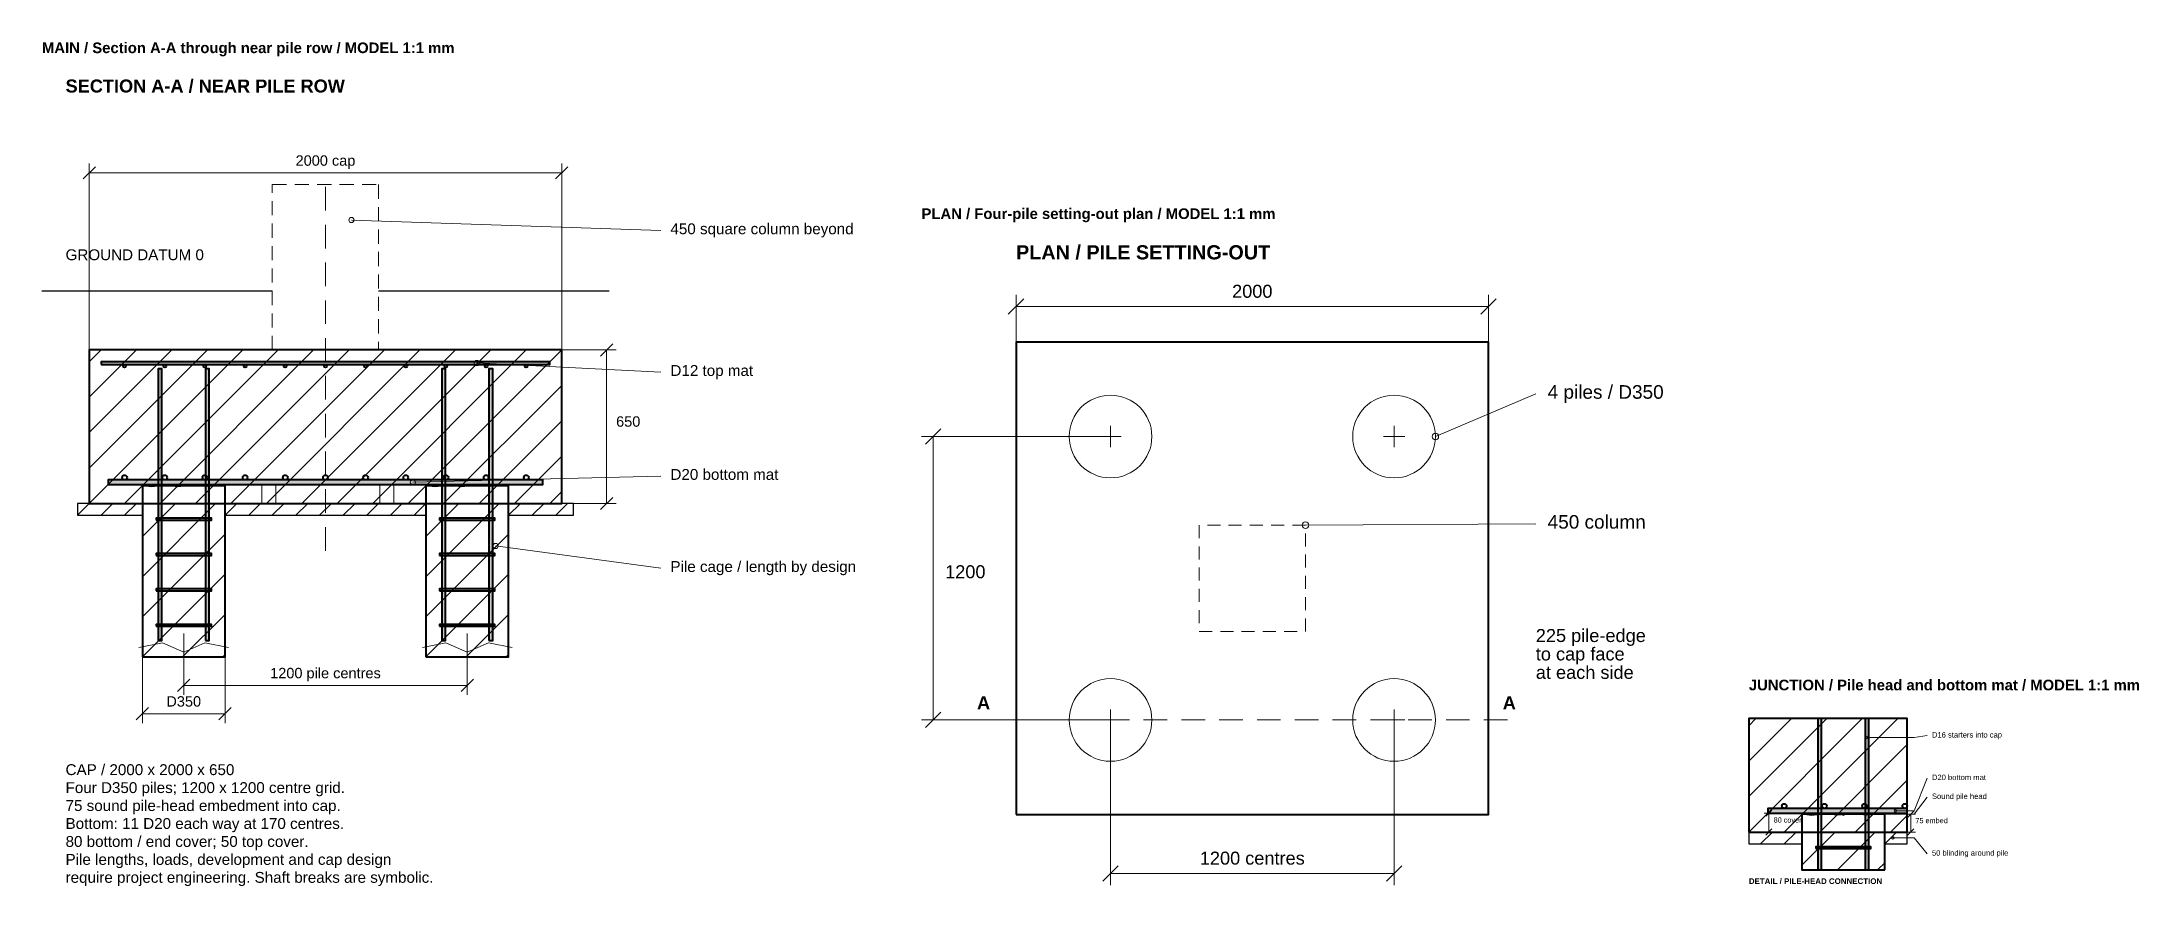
# Model space of a CAD drawing. Header units: millimetres. Extents: x 0 to 8876, y -3 to 3571.
import ezdxf
from ezdxf.enums import TextEntityAlignment as Align

# ---------------------------------------------------------------- set-up
doc = ezdxf.new("R2010")
doc.units = ezdxf.units.MM
for name, color, linetype, lineweight, true_color in [('A-ANNO-BORDER', 7, 'Continuous', 18, 0x7b919e), ('A-ANNO-DIMS', 7, 'Continuous', 15, 0x4c626f), ('A-ANNO-TEXT', 7, 'Continuous', 18, 0x233442), ('A-FIXT', 7, 'Continuous', 20, 0x4d616b), ('A-HATCH', 7, 'Continuous', 13, 0x8d999e), ('A-HIDDEN', 7, 'Continuous', 13, 0x778992), ('A-SITE', 7, 'Continuous', 25, 0x75664e), ('A-STRC', 7, 'Continuous', 40, 0x263746)]:
    doc.layers.add(name, color=color, linetype=linetype, lineweight=lineweight, true_color=true_color)
doc.styles.add('SECTION_BOLD', font='arialbd.ttf')
doc.styles.add('SECTION_REGULAR', font='arial.ttf')

# ---------------------------------------------------------------- blocks, each defined once
blk = doc.blocks.new('602_PILE_CAP_MAIN')
at = {"layer": 'A-STRC'}
for points in [[(50, -312), (1950, -312), (1950, -300), (50, -300)], [(292, -1480), (308, -1480), (308, -330), (292, -330)], [(492, -1480), (508, -1480), (508, -330), (492, -330)], [(1492, -1480), (1508, -1480), (1508, -330), (1492, -330)], [(1692, -1480), (1708, -1480), (1708, -330), (1692, -330)], [(80, -820), (1920, -820), (1920, -800), (80, -800)], [(283, -970), (517, -970), (517, -962), (283, -962)], [(1483, -970), (1717, -970), (1717, -962), (1483, -962)], [(283, -1120), (517, -1120), (517, -1112), (283, -1112)], [(1483, -1120), (1717, -1120), (1717, -1112), (1483, -1112)], [(283, -1270), (517, -1270), (517, -1262), (283, -1262)], [(1483, -1270), (1717, -1270), (1717, -1262), (1483, -1262)], [(283, -1420), (517, -1420), (517, -1412), (283, -1412)], [(1483, -1420), (1717, -1420), (1717, -1412), (1483, -1412)]]:
    blk.add_hatch(color=7, dxfattribs=at).paths.add_polyline_path(points)
at = {"layer": 'A-ANNO-DIMS'}
for p, q in [((0, -250), (0, 540)), ((2000, -250), (2000, 540)), ((-26, 474), (26, 526)), ((0, 500), (2000, 500)), ((1974, 474), (2026, 526)), ((1000, 340), (1000, 440)), ((1000, 180), (1000, 280)), ((1110, 300), (2420, 256.1)), ((1000, 20), (1000, 120)), ((1000, -140), (1000, -40)), ((1000, -300), (1000, -200)), ((2000, -250), (2230, -250)), ((2164, -276), (2216, -224)), ((2190, -900), (2190, -250)), ((1640, -305), (2420, -343.9)), ((1000, -460), (1000, -360)), ((1000, -620), (1000, -520)), ((1000, -780), (1000, -680)), ((1370, -810), (2420, -783.9)), ((1000, -940), (1000, -840)), ((2164, -926), (2216, -874)), ((2000, -900), (2230, -900)), ((1000, -1100), (1000, -1000)), ((1720, -1080), (2420, -1173.9)), ((400, -1450), (400, -1710)), ((1600, -1450), (1600, -1710)), ((225, -1550), (225, -1830)), ((575, -1550), (575, -1830)), ((374, -1696), (426, -1644)), ((400, -1670), (1600, -1670)), ((1574, -1696), (1626, -1644)), ((199, -1816), (251, -1764)), ((549, -1816), (601, -1764)), ((225, -1790), (575, -1790))]:
    blk.add_line(p, q, dxfattribs=at)
for centre in [(1110, 300), (1640, -305), (1370, -810), (1720, -1080)]:
    blk.add_circle(centre, 11, dxfattribs=at)
at = {"layer": 'A-FIXT'}
for points in [[(225, -825), (265, -830), (320, -823), (375, -829), (440, -823), (500, -828), (575, -825)], [(1425, -825), (1465, -830), (1520, -823), (1575, -829), (1640, -823), (1700, -828), (1775, -825)]]:
    blk.add_lwpolyline(points, dxfattribs=at)
for points in [[(730, -900), (790, -900), (790, -820), (730, -820)], [(1230, -900), (1290, -900), (1290, -820), (1230, -820)]]:
    blk.add_lwpolyline(points, close=True, dxfattribs=at)
at = {"layer": 'A-HATCH'}
for p, q in [((0, -900), (650, -250)), ((0, -750), (500, -250)), ((0, -600), (350, -250)), ((0, -450), (200, -250)), ((0, -300), (50, -250)), ((150, -900), (800, -250)), ((300, -900), (950, -250)), ((450, -900), (1100, -250)), ((600, -900), (1250, -250)), ((750, -900), (1400, -250)), ((900, -900), (1550, -250)), ((1050, -900), (1700, -250)), ((1200, -900), (1850, -250)), ((1350, -900), (2000, -250)), ((1500, -900), (2000, -400)), ((1650, -900), (2000, -550)), ((1800, -900), (2000, -700)), ((1950, -900), (2000, -850)), ((-50, -950), (0, -900)), ((50, -950), (100, -900)), ((150, -950), (200, -900)), ((225, -1210), (535, -900)), ((225, -1040), (365, -900)), ((575, -950), (625, -900)), ((675, -950), (725, -900)), ((775, -950), (825, -900)), ((875, -950), (925, -900)), ((975, -950), (1025, -900)), ((1075, -950), (1125, -900)), ((1175, -950), (1225, -900)), ((1275, -950), (1325, -900)), ((1375, -950), (1425, -900)), ((1425, -1210), (1735, -900)), ((1425, -1040), (1565, -900)), ((1775, -950), (1825, -900)), ((1875, -950), (1925, -900)), ((1975, -950), (2025, -900)), ((225, -1380), (575, -1030)), ((1425, -1380), (1775, -1030)), ((225, -1550), (575, -1200)), ((1425, -1550), (1775, -1200)), ((395, -1550), (575, -1370)), ((1595, -1550), (1775, -1370)), ((565, -1550), (575, -1540)), ((1765, -1550), (1775, -1540))]:
    blk.add_line(p, q, dxfattribs=at)
at = {"layer": 'A-HIDDEN'}
for p, q in [((775, 415), (775, 450)), ((775, 450), (835, 450)), ((870, 450), (930, 450)), ((965, 450), (1025, 450)), ((1060, 450), (1120, 450)), ((1155, 450), (1215, 450)), ((1225, 450), (1225, 390)), ((775, 320), (775, 380)), ((775, 225), (775, 285)), ((1225, 355), (1225, 295)), ((775, 130), (775, 190)), ((1225, 260), (1225, 200)), ((775, 35), (775, 95)), ((1225, 165), (1225, 105)), ((775, -60), (775, 0)), ((1225, 70), (1225, 10)), ((1225, -25), (1225, -85)), ((775, -155), (775, -95)), ((1225, -120), (1225, -180)), ((775, -250), (775, -190)), ((1225, -215), (1225, -250))]:
    blk.add_line(p, q, dxfattribs=at)
for points in [[(210, -1510), (310, -1490), (400, -1530), (490, -1490), (590, -1510)], [(1410, -1510), (1510, -1490), (1600, -1530), (1690, -1490), (1790, -1510)]]:
    blk.add_lwpolyline(points, dxfattribs=at)
at = {"layer": 'A-SITE'}
for p, q in [((-200, 0), (775, 0)), ((1225, 0), (2200, 0))]:
    blk.add_line(p, q, dxfattribs=at)
for points in [[(-50, -950), (225, -950), (225, -900), (-50, -900)], [(575, -950), (1425, -950), (1425, -900), (575, -900)], [(1775, -950), (2050, -950), (2050, -900), (1775, -900)]]:
    blk.add_lwpolyline(points, close=True, dxfattribs=at)
at = {"layer": 'A-STRC'}
for points in [[(0, -900), (2000, -900), (2000, -250), (0, -250)], [(50, -312), (1950, -312), (1950, -300), (50, -300)], [(292, -1480), (308, -1480), (308, -330), (292, -330)], [(492, -1480), (508, -1480), (508, -330), (492, -330)], [(1492, -1480), (1508, -1480), (1508, -330), (1492, -330)], [(1692, -1480), (1708, -1480), (1708, -330), (1692, -330)], [(80, -820), (1920, -820), (1920, -800), (80, -800)], [(225, -1550), (575, -1550), (575, -825), (225, -825)], [(1425, -1550), (1775, -1550), (1775, -825), (1425, -825)], [(283, -970), (517, -970), (517, -962), (283, -962)], [(1483, -970), (1717, -970), (1717, -962), (1483, -962)], [(283, -1120), (517, -1120), (517, -1112), (283, -1112)], [(1483, -1120), (1717, -1120), (1717, -1112), (1483, -1112)], [(283, -1270), (517, -1270), (517, -1262), (283, -1262)], [(1483, -1270), (1717, -1270), (1717, -1262), (1483, -1262)], [(283, -1420), (517, -1420), (517, -1412), (283, -1412)], [(1483, -1420), (1717, -1420), (1717, -1412), (1483, -1412)]]:
    blk.add_lwpolyline(points, close=True, dxfattribs=at)
for centre, radius in [((150, -318), 6), ((320, -318), 6), ((490, -318), 6), ((660, -318), 6), ((830, -318), 6), ((1000, -318), 6), ((1170, -318), 6), ((1340, -318), 6), ((1510, -318), 6), ((1680, -318), 6), ((1850, -318), 6), ((150, -790), 10), ((320, -790), 10), ((490, -790), 10), ((660, -790), 10), ((830, -790), 10), ((1000, -790), 10), ((1170, -790), 10), ((1340, -790), 10), ((1510, -790), 10), ((1680, -790), 10), ((1850, -790), 10)]:
    blk.add_circle(centre, radius, dxfattribs=at)
at = {"layer": 'A-ANNO-DIMS', "style": 'SECTION_REGULAR'}
for s, p in [('2000 cap', (1000, 530)), ('1200 pile centres', (1000, -1640)), ('D350', (400, -1760))]:
    blk.add_text(s, height=44, dxfattribs=at).set_placement(p, align=Align.CENTER)
blk.add_text('650', height=44, dxfattribs=at).set_placement((2230, -575))
at = {"layer": 'A-ANNO-TEXT'}
for s, height, style, p in [('SECTION A-A / NEAR PILE ROW', 55, 'SECTION_BOLD', (-100, 840)), ('450 square column beyond', 46, 'SECTION_REGULAR', (2460, 240)), ('GROUND DATUM 0', 46, 'SECTION_REGULAR', (-100, 130)), ('D12 top mat', 46, 'SECTION_REGULAR', (2460, -360)), ('D20 bottom mat', 46, 'SECTION_REGULAR', (2460, -800)), ('Pile cage / length by design', 46, 'SECTION_REGULAR', (2460, -1190)), ('CAP / 2000 x 2000 x 650', 46, 'SECTION_REGULAR', (-100, -2050)), ('Four D350 piles; 1200 x 1200 centre grid.', 46, 'SECTION_REGULAR', (-100, -2126)), ('75 sound pile-head embedment into cap.', 46, 'SECTION_REGULAR', (-100, -2202)), ('80 bottom / end cover; 50 top cover.', 46, 'SECTION_REGULAR', (-100, -2354)), ('Bottom: 11 D20 each way at 170 centres.', 46, 'SECTION_REGULAR', (-100, -2278)), ('Pile lengths, loads, development and cap design', 46, 'SECTION_REGULAR', (-100, -2430)), ('require project engineering. Shaft breaks are symbolic.', 46, 'SECTION_REGULAR', (-100, -2506))]:
    blk.add_text(s, height=height, dxfattribs=dict(at, style=style)).set_placement(p)
blk = doc.blocks.new('602_PILE_CAP_PLAN')
at = {"layer": 'A-ANNO-DIMS'}
for p, q in [((-32.5, 2117.5), (32.5, 2182.5)), ((0, 2000), (0, 2200)), ((0, 2150), (2000, 2150)), ((1967.5, 2117.5), (2032.5, 2182.5)), ((2000, 2000), (2000, 2200)), ((1775, 1600), (2200, 1780.1)), ((400, 1600), (-400, 1600)), ((-382.5, 1567.5), (-317.5, 1632.5)), ((-350, 400), (-350, 1600)), ((1225, 1225), (2200, 1230.1)), ((400, 400), (-400, 400)), ((-382.5, 367.5), (-317.5, 432.5)), ((-100, 400), (0, 400)), ((60, 400), (160, 400)), ((220, 400), (320, 400)), ((380, 400), (480, 400)), ((400, 400), (400, -300)), ((540, 400), (640, 400)), ((700, 400), (800, 400)), ((860, 400), (960, 400)), ((1020, 400), (1120, 400)), ((1180, 400), (1280, 400)), ((1340, 400), (1440, 400)), ((1500, 400), (1600, 400)), ((1600, 400), (1600, -300)), ((1660, 400), (1760, 400)), ((1820, 400), (1920, 400)), ((1980, 400), (2080, 400)), ((367.5, -282.5), (432.5, -217.5)), ((400, -250), (1600, -250)), ((1567.5, -282.5), (1632.5, -217.5))]:
    blk.add_line(p, q, dxfattribs=at)
for centre in [(1775, 1600), (1225, 1225)]:
    blk.add_circle(centre, 13.8, dxfattribs=at)
at = {"layer": 'A-FIXT'}
for centre in [(400, 1600), (1600, 1600), (400, 400), (1600, 400)]:
    blk.add_circle(centre, 175, dxfattribs=at)
at = {"layer": 'A-HIDDEN'}
for p, q in [((355, 1600), (445, 1600)), ((400, 1555), (400, 1645)), ((1555, 1600), (1645, 1600)), ((1600, 1555), (1600, 1645)), ((775, 1225), (775, 1170)), ((865, 1225), (810, 1225)), ((955, 1225), (900, 1225)), ((1045, 1225), (990, 1225)), ((1135, 1225), (1080, 1225)), ((1225, 1225), (1170, 1225)), ((1225, 1135), (1225, 1190)), ((775, 1135), (775, 1080)), ((1225, 1045), (1225, 1100)), ((775, 1045), (775, 990)), ((1225, 955), (1225, 1010)), ((775, 955), (775, 900)), ((1225, 865), (1225, 920)), ((775, 865), (775, 810)), ((1225, 775), (1225, 830)), ((775, 775), (830, 775)), ((865, 775), (920, 775)), ((955, 775), (1010, 775)), ((1045, 775), (1100, 775)), ((1135, 775), (1190, 775)), ((400, 355), (400, 445)), ((1600, 355), (1600, 445)), ((355, 400), (445, 400)), ((1555, 400), (1645, 400))]:
    blk.add_line(p, q, dxfattribs=at)
at = {"layer": 'A-STRC'}
blk.add_lwpolyline([(0, 0), (2000, 0), (2000, 2000), (0, 2000)], close=True, dxfattribs=at)
at = {"layer": 'A-ANNO-DIMS', "style": 'SECTION_REGULAR'}
for s, p in [('2000', (1000, 2187.5)), ('1200 centres', (1000, -212.5))]:
    blk.add_text(s, height=55, dxfattribs=at).set_placement(p, align=Align.CENTER)
blk.add_text('1200', height=55, dxfattribs=at).set_placement((-300, 1000))
at = {"layer": 'A-ANNO-TEXT'}
for s, height, style, p in [('PLAN / PILE SETTING-OUT', 60, 'SECTION_BOLD', (0, 2350)), ('4 piles / D350', 57.5, 'SECTION_REGULAR', (2250, 1760)), ('450 column', 57.5, 'SECTION_REGULAR', (2250, 1210)), ('225 pile-edge', 55, 'SECTION_REGULAR', (2200, 730)), ('to cap face', 55, 'SECTION_REGULAR', (2200, 652)), ('at each side', 55, 'SECTION_REGULAR', (2200, 574)), ('A', 55, 'SECTION_BOLD', (-165, 445)), ('A', 55, 'SECTION_BOLD', (2060, 445))]:
    blk.add_text(s, height=height, dxfattribs=dict(at, style=style)).set_placement(p)
blk = doc.blocks.new('602_PILE_CAP_JUNCTION')
at = {"layer": 'A-STRC'}
for points in [[(308, -1060), (308, -420), (292, -420), (292, -1060)], [(508, -1060), (508, -420), (492, -420), (492, -1060)], [(80, -820), (670, -820), (670, -800), (80, -800)], [(283, -970), (517, -970), (517, -962), (283, -962)]]:
    blk.add_hatch(color=7, dxfattribs=at).paths.add_polyline_path(points)
at = {"layer": 'A-ANNO-DIMS'}
for p, q in [((175, -820), (65, -820)), ((72, -833), (98, -807)), ((72, -913), (98, -887)), ((85, -900), (85, -820)), ((575, -825), (705, -825)), ((672, -838), (698, -812)), ((672, -913), (698, -887)), ((685, -900), (685, -825)), ((175, -900), (65, -900)), ((575, -900), (705, -900))]:
    blk.add_line(p, q, dxfattribs=at)
for points in [[(500, -500), (700, -500), (755, -492)], [(620, -810), (700, -810), (755, -672)], [(400, -825), (700, -825), (755, -752)], [(610, -925), (700, -925), (755, -992)]]:
    blk.add_lwpolyline(points, dxfattribs=at)
for centre in [(500, -500), (400, -825), (620, -810), (610, -925)]:
    blk.add_circle(centre, 5.5, dxfattribs=at)
at = {"layer": 'A-FIXT'}
for p, q in [((225, -825), (265, -830)), ((265, -830), (320, -823)), ((320, -823), (375, -829)), ((375, -829), (440, -823)), ((440, -823), (500, -828)), ((500, -828), (575, -825))]:
    blk.add_line(p, q, dxfattribs=at)
at = {"layer": 'A-HATCH'}
for p, q in [((0, -900), (480, -420)), ((0, -750), (330, -420)), ((0, -600), (180, -420)), ((0, -450), (30, -420)), ((150, -900), (630, -420)), ((300, -900), (670, -530)), ((450, -900), (670, -680)), ((600, -900), (670, -830)), ((0, -900), (0, -900)), ((50, -950), (100, -900)), ((150, -950), (200, -900)), ((225, -1040), (365, -900)), ((375, -1060), (535, -900)), ((575, -950), (625, -900)), ((545, -1060), (575, -1030))]:
    blk.add_line(p, q, dxfattribs=at)
at = {"layer": 'A-SITE'}
for points in [[(0, -950), (225, -950), (225, -900), (0, -900)], [(575, -950), (670, -950), (670, -900), (575, -900)]]:
    blk.add_lwpolyline(points, close=True, dxfattribs=at)
at = {"layer": 'A-STRC'}
for points in [[(0, -900), (670, -900), (670, -420), (0, -420)], [(308, -1060), (308, -420), (292, -420), (292, -1060)], [(508, -1060), (508, -420), (492, -420), (492, -1060)], [(80, -820), (670, -820), (670, -800), (80, -800)], [(575, -1060), (575, -825), (225, -825), (225, -1060)], [(283, -970), (517, -970), (517, -962), (283, -962)]]:
    blk.add_lwpolyline(points, close=True, dxfattribs=at)
for centre in [(150, -790), (320, -790), (490, -790), (660, -790)]:
    blk.add_circle(centre, 10, dxfattribs=at)
at = {"layer": 'A-ANNO-DIMS', "style": 'SECTION_REGULAR'}
for s, p in [('80 cover', (105, -860)), ('75 embed', (705, -862.5))]:
    blk.add_text(s, height=22, dxfattribs=at).set_placement(p)
at = {"layer": 'A-ANNO-TEXT'}
for s, height, style, p in [('D16 starters into cap', 23, 'SECTION_REGULAR', (775, -500)), ('D20 bottom mat', 23, 'SECTION_REGULAR', (775, -680)), ('Sound pile head', 23, 'SECTION_REGULAR', (775, -760)), ('50 blinding around pile', 23, 'SECTION_REGULAR', (775, -1000)), ('DETAIL / PILE-HEAD CONNECTION', 24, 'SECTION_BOLD', (0, -1120))]:
    blk.add_text(s, height=height, dxfattribs=dict(at, style=style)).set_placement(p)

msp = doc.modelspace()

# ---------------------------------------------------------------- block references
at = {"layer": 'A-ANNO-BORDER'}
for name, p in [('602_PILE_CAP_MAIN', (200, 2516.58)), ('602_PILE_CAP_PLAN', (4122.534, 300)), ('602_PILE_CAP_JUNCTION', (7224.089, 1125.52))]:
    msp.add_blockref(name, p, dxfattribs=at)

# ---------------------------------------------------------------- texts
at = {"layer": 'A-ANNO-TEXT', "style": 'SECTION_BOLD'}
for s, p in [('MAIN / Section A-A through near pile row / MODEL 1:1 mm', (0, 3523.33)), ('PLAN / Four-pile setting-out plan / MODEL 1:1 mm', (3722.534, 2821)), ('JUNCTION / Pile head and bottom mat / MODEL 1:1 mm', (7224.089, 825.52))]:
    msp.add_text(s, height=45, dxfattribs=at).set_placement(p)

doc.saveas('drawing.dxf')
